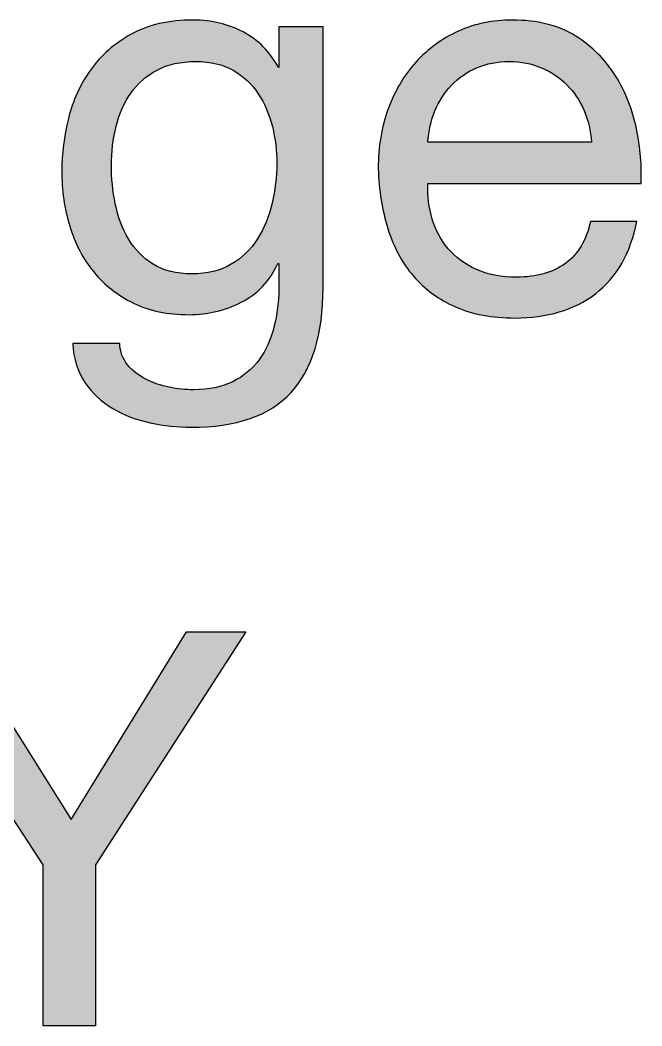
# Paper-space layout 'A3mask' of a CAD drawing. Extents: x 0 to 394, y 0 to 277.
# Drawn here: x 331.293 to 333.57, y 29.013 to 32.693 of the extents above; entities that cross this region are included whole.
import ezdxf
from ezdxf.enums import TextEntityAlignment as Align

# ---------------------------------------------------------------- set-up
doc = ezdxf.new("R2010")
doc.units = 0
doc.layers.get('0').update_dxf_attribs({"linetype": 'CONTINUOUS'})
doc.layers.get('Defpoints').update_dxf_attribs({"linetype": 'CONTINUOUS'})
doc.layers.add('JPP_Mask', color=7, linetype='CONTINUOUS')
doc.styles.add('JPP', font='arial.ttf')

# ---------------------------------------------------------------- blocks, each defined once
blk = doc.blocks.new('A3mask')
at = {"true_color": 0x004a91}
h = blk.add_hatch(color=154, dxfattribs=at)
edge = h.paths.add_edge_path(flags=16)
edge.add_spline(control_points=[(332.0665, 31.7998), (332.1061, 31.8234), (332.1381, 31.8543), (332.1623, 31.8927), (332.1866, 31.931), (332.2045, 31.9745), (332.2159, 32.0228), (332.2272, 32.0713), (332.233, 32.1198), (332.233, 32.1683), (332.233, 32.214), (332.2277, 32.2591), (332.2168, 32.3035), (332.2061, 32.3479), (332.1889, 32.3879), (332.1653, 32.4236), (332.1419, 32.4592), (332.1112, 32.4879), (332.0734, 32.5095), (332.0359, 32.5309), (331.9899, 32.5417), (331.9361, 32.5417), (331.8809, 32.5417), (331.8338, 32.5313), (331.7949, 32.5104), (331.7559, 32.4895), (331.7239, 32.4617), (331.6991, 32.4267), (331.674, 32.3916), (331.6559, 32.3513), (331.6446, 32.3055), (331.633, 32.2598), (331.6274, 32.212), (331.6274, 32.1622), (331.6274, 32.115), (331.632, 32.0679), (331.6416, 32.0209), (331.6508, 31.9738), (331.6671, 31.931), (331.69, 31.8927), (331.7128, 31.8543), (331.7431, 31.8234), (331.7807, 31.7998), (331.8185, 31.7763), (331.8656, 31.7644), (331.922, 31.7644), (331.9786, 31.7644), (332.0268, 31.7763), (332.0665, 31.7998)], knot_values=[0, 0, 0, 0, 1, 1, 1, 2, 2, 2, 3, 3, 3, 4, 4, 4, 5, 5, 5, 6, 6, 6, 7, 7, 7, 8, 8, 8, 9, 9, 9, 10, 10, 10, 11, 11, 11, 12, 12, 12, 13, 13, 13, 14, 14, 14, 15, 15, 15, 16, 16, 16, 16], degree=3, periodic=0)
edge = h.paths.add_edge_path()
edge.add_spline(control_points=[(332.2854, 31.3304), (332.2075, 31.2456), (332.085, 31.2033), (331.918, 31.2033), (331.8696, 31.2033), (331.8202, 31.2086), (331.7696, 31.2194), (331.7193, 31.2302), (331.6733, 31.2477), (331.6323, 31.2719), (331.5912, 31.296), (331.5574, 31.3277), (331.5305, 31.3668), (331.5035, 31.4059), (331.4887, 31.4535), (331.4859, 31.5101), (331.4859, 31.5101), (331.6576, 31.5101), (331.6576, 31.5101), (331.6589, 31.4792), (331.6687, 31.4529), (331.6868, 31.4314), (331.7051, 31.4098), (331.7274, 31.3923), (331.7536, 31.3788), (331.7798, 31.3654), (331.8083, 31.3556), (331.8394, 31.3496), (331.8703, 31.3436), (331.8999, 31.3405), (331.9282, 31.3405), (331.9846, 31.3405), (332.0324, 31.3503), (332.0716, 31.3698), (332.1105, 31.3893), (332.1428, 31.4162), (332.1683, 31.4505), (332.194, 31.4848), (332.2124, 31.5262), (332.224, 31.5747), (332.2353, 31.6232), (332.2411, 31.6763), (332.2411, 31.7342), (332.2411, 31.7342), (332.2411, 31.8028), (332.2411, 31.8028), (332.2411, 31.8028), (332.237, 31.8028), (332.237, 31.8028), (332.2075, 31.7382), (332.1627, 31.6908), (332.1027, 31.6605), (332.0428, 31.6303), (331.9793, 31.6151), (331.912, 31.6151), (331.8338, 31.6151), (331.7659, 31.6292), (331.7081, 31.6575), (331.6501, 31.6857), (331.6017, 31.7237), (331.5627, 31.7715), (331.5237, 31.8193), (331.4945, 31.8752), (331.475, 31.9391), (331.4553, 32.003), (331.4456, 32.0706), (331.4456, 32.1419), (331.4456, 32.2039), (331.4537, 32.2674), (331.4699, 32.3328), (331.4859, 32.398), (331.5128, 32.4573), (331.5506, 32.5104), (331.5882, 32.5636), (331.6381, 32.6073), (331.7, 32.6417), (331.7619, 32.676), (331.838, 32.6932), (331.9282, 32.6932), (331.9941, 32.6932), (332.0546, 32.6787), (332.1099, 32.6498), (332.1651, 32.6208), (332.208, 32.5774), (332.239, 32.5195), (332.239, 32.5195), (332.2411, 32.5195), (332.2411, 32.5195), (332.2411, 32.5195), (332.2411, 32.6689), (332.2411, 32.6689), (332.2411, 32.6689), (332.4026, 32.6689), (332.4026, 32.6689), (332.4026, 32.6689), (332.4026, 31.714), (332.4026, 31.714), (332.4026, 31.5431), (332.3636, 31.4153), (332.2854, 31.3304)], knot_values=[0, 0, 0, 0, 1, 1, 1, 2, 2, 2, 3, 3, 3, 4, 4, 4, 5, 5, 5, 6, 6, 6, 7, 7, 7, 8, 8, 8, 9, 9, 9, 10, 10, 10, 11, 11, 11, 12, 12, 12, 13, 13, 13, 14, 14, 14, 15, 15, 15, 16, 16, 16, 17, 17, 17, 18, 18, 18, 19, 19, 19, 20, 20, 20, 21, 21, 21, 22, 22, 22, 23, 23, 23, 24, 24, 24, 25, 25, 25, 26, 26, 26, 27, 27, 27, 28, 28, 28, 29, 29, 29, 30, 30, 30, 31, 31, 31, 32, 32, 32, 33, 33, 33, 33], degree=3, periodic=0)
h = blk.add_hatch(color=154, dxfattribs=at)
edge = h.paths.add_edge_path()
edge.add_spline(control_points=[(332.7862, 32.0956), (332.7862, 32.0956), (333.5674, 32.0956), (333.5674, 32.0956), (333.5702, 32.1588), (333.5644, 32.2254), (333.5502, 32.2954)], knot_values=[12, 12, 12, 12, 13, 13, 13, 14, 14, 14, 14], degree=3, periodic=0)
edge.add_spline(control_points=[(333.5502, 32.2954), (333.5361, 32.3654), (333.5106, 32.43), (333.4735, 32.4893)], knot_values=[11, 11, 11, 11, 12, 12, 12, 12], degree=3, periodic=0)
edge.add_spline(control_points=[(333.4735, 32.4893), (333.4366, 32.5484), (333.3874, 32.5972), (333.3262, 32.6356)], knot_values=[10, 10, 10, 10, 11, 11, 11, 11], degree=3, periodic=0)
edge.add_spline(control_points=[(333.3262, 32.6356), (333.2649, 32.6739), (333.1879, 32.6932), (333.0949, 32.6932)], knot_values=[9, 9, 9, 9, 10, 10, 10, 10], degree=3, periodic=0)
edge.add_spline(control_points=[(333.0949, 32.6932), (333.0237, 32.6932), (332.9581, 32.6797), (332.8982, 32.6528)], knot_values=[8, 8, 8, 8, 9, 9, 9, 9], degree=3, periodic=0)
edge.add_spline(control_points=[(332.8982, 32.6528), (332.8384, 32.6258), (332.7864, 32.5882), (332.7428, 32.5397)], knot_values=[7, 7, 7, 7, 8, 8, 8, 8], degree=3, periodic=0)
edge.add_spline(control_points=[(332.7428, 32.5397), (332.699, 32.4912), (332.6649, 32.4341), (332.6408, 32.3681), (332.6167, 32.3021), (332.6044, 32.2295), (332.6044, 32.1501)], knot_values=[5, 5, 5, 5, 6, 6, 6, 7, 7, 7, 7], degree=3, periodic=0)
edge.add_spline(control_points=[(332.6044, 32.1501), (332.6071, 32.0706), (332.619, 31.9973), (332.6398, 31.9301)], knot_values=[4, 4, 4, 4, 5, 5, 5, 5], degree=3, periodic=0)
edge.add_spline(control_points=[(332.6398, 31.9301), (332.6607, 31.8627), (332.6918, 31.8048), (332.7336, 31.7564)], knot_values=[3, 3, 3, 3, 4, 4, 4, 4], degree=3, periodic=0)
edge.add_spline(control_points=[(332.7336, 31.7564), (332.7753, 31.708), (332.8268, 31.6703), (332.888, 31.6434), (332.9493, 31.6165), (333.0216, 31.603), (333.1051, 31.603)], knot_values=[1, 1, 1, 1, 2, 2, 2, 3, 3, 3, 3], degree=3, periodic=0)
edge.add_spline(control_points=[(333.1051, 31.603), (333.2234, 31.603), (333.3218, 31.6326), (333.3999, 31.6917)], knot_values=[0, 0, 0, 0, 1, 1, 1, 1], degree=3, periodic=0)
edge.add_spline(control_points=[(333.3999, 31.6917), (333.4779, 31.751), (333.5284, 31.8391), (333.5514, 31.9563)], knot_values=[21, 21, 21, 21, 22, 22, 22, 22], degree=3, periodic=0)
edge.add_spline(control_points=[(333.5514, 31.9563), (333.5514, 31.9563), (333.3816, 31.9563), (333.3816, 31.9563), (333.3668, 31.8876), (333.3364, 31.8365), (333.2898, 31.8028)], knot_values=[19, 19, 19, 19, 20, 20, 20, 21, 21, 21, 21], degree=3, periodic=0)
edge.add_spline(control_points=[(333.2898, 31.8028), (333.2434, 31.7692), (333.1838, 31.7524), (333.1112, 31.7524)], knot_values=[18, 18, 18, 18, 19, 19, 19, 19], degree=3, periodic=0)
edge.add_spline(control_points=[(333.1112, 31.7524), (333.0546, 31.7524), (333.0054, 31.7618), (332.9639, 31.7806)], knot_values=[17, 17, 17, 17, 18, 18, 18, 18], degree=3, periodic=0)
edge.add_spline(control_points=[(332.9639, 31.7806), (332.9221, 31.7995), (332.8878, 31.8246), (332.8609, 31.8563), (332.834, 31.888), (332.8145, 31.9243), (332.8022, 31.9653)], knot_values=[15, 15, 15, 15, 16, 16, 16, 17, 17, 17, 17], degree=3, periodic=0)
edge.add_spline(control_points=[(332.8022, 31.9653), (332.7901, 32.0064), (332.7848, 32.0497), (332.7862, 32.0956)], knot_values=[14, 14, 14, 14, 15, 15, 15, 15], degree=3, periodic=0)
edge = h.paths.add_edge_path(flags=16)
edge.add_spline(control_points=[(333.3858, 32.247), (333.3858, 32.247), (332.7862, 32.247), (332.7862, 32.247), (332.7888, 32.2874), (332.7976, 32.3254), (332.8124, 32.361)], knot_values=[6, 6, 6, 6, 7, 7, 7, 8, 8, 8, 8], degree=3, periodic=0)
edge.add_spline(control_points=[(332.8124, 32.361), (332.8273, 32.3967), (332.8474, 32.4279), (332.873, 32.455)], knot_values=[5, 5, 5, 5, 6, 6, 6, 6], degree=3, periodic=0)
edge.add_spline(control_points=[(332.873, 32.455), (332.8985, 32.4819), (332.9291, 32.503), (332.9648, 32.5185)], knot_values=[4, 4, 4, 4, 5, 5, 5, 5], degree=3, periodic=0)
edge.add_spline(control_points=[(332.9648, 32.5185), (333.0005, 32.5339), (333.0404, 32.5417), (333.085, 32.5417)], knot_values=[3, 3, 3, 3, 4, 4, 4, 4], degree=3, periodic=0)
edge.add_spline(control_points=[(333.085, 32.5417), (333.1281, 32.5417), (333.1673, 32.5339), (333.203, 32.5185)], knot_values=[2, 2, 2, 2, 3, 3, 3, 3], degree=3, periodic=0)
edge.add_spline(control_points=[(333.203, 32.5185), (333.2387, 32.503), (333.2696, 32.4822), (333.2958, 32.4559)], knot_values=[1, 1, 1, 1, 2, 2, 2, 2], degree=3, periodic=0)
edge.add_spline(control_points=[(333.2958, 32.4559), (333.3222, 32.4297), (333.3431, 32.3984), (333.3584, 32.3621)], knot_values=[0, 0, 0, 0, 1, 1, 1, 1], degree=3, periodic=0)
edge.add_spline(control_points=[(333.3584, 32.3621), (333.374, 32.3258), (333.383, 32.2874), (333.3858, 32.247)], knot_values=[8, 8, 8, 8, 9, 9, 9, 9], degree=3, periodic=0)
blk.add_hatch(color=154, dxfattribs=at).paths.add_polyline_path([(332.1201, 30.454), (331.902, 30.454), (331.4801, 29.7675), (331.048, 30.454), (330.8198, 30.454), (331.3771, 29.6021), (331.3771, 29.0125), (331.569, 29.0125), (331.569, 29.6021)])
at = {"layer": 'Defpoints', "color": 154, "true_color": 0x004a91}
blk.add_lwpolyline([(331.569, 29.0125), (331.3771, 29.0125), (331.3771, 29.6021), (330.8198, 30.454), (331.048, 30.454), (331.4801, 29.7675), (331.902, 30.454), (332.1201, 30.454), (331.569, 29.6021), (331.569, 29.0125)], dxfattribs=at)
for points, knots in [([(332.2854, 31.3304), (332.2075, 31.2456), (332.085, 31.2033), (331.918, 31.2033), (331.8696, 31.2033), (331.8202, 31.2086), (331.7696, 31.2194), (331.7193, 31.2302), (331.6733, 31.2477), (331.6323, 31.2719), (331.5912, 31.296), (331.5574, 31.3277), (331.5305, 31.3668), (331.5035, 31.4059), (331.4887, 31.4535), (331.4859, 31.5101), (331.4859, 31.5101), (331.6576, 31.5101), (331.6576, 31.5101), (331.6589, 31.4792), (331.6687, 31.4529), (331.6868, 31.4314), (331.7051, 31.4098), (331.7274, 31.3923), (331.7536, 31.3788), (331.7798, 31.3654), (331.8083, 31.3556), (331.8394, 31.3496), (331.8703, 31.3436), (331.8999, 31.3405), (331.9282, 31.3405), (331.9846, 31.3405), (332.0324, 31.3503), (332.0716, 31.3698), (332.1105, 31.3893), (332.1428, 31.4162), (332.1683, 31.4505), (332.194, 31.4848), (332.2124, 31.5262), (332.224, 31.5747), (332.2353, 31.6232), (332.2411, 31.6763), (332.2411, 31.7342), (332.2411, 31.7342), (332.2411, 31.8028), (332.2411, 31.8028), (332.2411, 31.8028), (332.237, 31.8028), (332.237, 31.8028), (332.2075, 31.7382), (332.1627, 31.6908), (332.1027, 31.6605), (332.0428, 31.6303), (331.9793, 31.6151), (331.912, 31.6151), (331.8338, 31.6151), (331.7659, 31.6292), (331.7081, 31.6575), (331.6501, 31.6857), (331.6017, 31.7237), (331.5627, 31.7715), (331.5237, 31.8193), (331.4945, 31.8752), (331.475, 31.9391), (331.4553, 32.003), (331.4456, 32.0706), (331.4456, 32.1419), (331.4456, 32.2039), (331.4537, 32.2674), (331.4699, 32.3328), (331.4859, 32.398), (331.5128, 32.4573), (331.5506, 32.5104), (331.5882, 32.5636), (331.6381, 32.6073), (331.7, 32.6417), (331.7619, 32.676), (331.838, 32.6932), (331.9282, 32.6932), (331.9941, 32.6932), (332.0546, 32.6787), (332.1099, 32.6498), (332.1651, 32.6208), (332.208, 32.5774), (332.239, 32.5195), (332.239, 32.5195), (332.2411, 32.5195), (332.2411, 32.5195), (332.2411, 32.5195), (332.2411, 32.6689), (332.2411, 32.6689), (332.2411, 32.6689), (332.4026, 32.6689), (332.4026, 32.6689), (332.4026, 32.6689), (332.4026, 31.714), (332.4026, 31.714), (332.4026, 31.5431), (332.3636, 31.4153), (332.2854, 31.3304)], [0, 0, 0, 0, 1, 1, 1, 2, 2, 2, 3, 3, 3, 4, 4, 4, 5, 5, 5, 6, 6, 6, 7, 7, 7, 8, 8, 8, 9, 9, 9, 10, 10, 10, 11, 11, 11, 12, 12, 12, 13, 13, 13, 14, 14, 14, 15, 15, 15, 16, 16, 16, 17, 17, 17, 18, 18, 18, 19, 19, 19, 20, 20, 20, 21, 21, 21, 22, 22, 22, 23, 23, 23, 24, 24, 24, 25, 25, 25, 26, 26, 26, 27, 27, 27, 28, 28, 28, 29, 29, 29, 30, 30, 30, 31, 31, 31, 32, 32, 32, 33, 33, 33, 33]), ([(333.3999, 31.6917), (333.3218, 31.6326), (333.2234, 31.603), (333.1051, 31.603), (333.0216, 31.603), (332.9493, 31.6165), (332.888, 31.6434), (332.8268, 31.6703), (332.7753, 31.708), (332.7336, 31.7564), (332.6918, 31.8048), (332.6607, 31.8627), (332.6398, 31.9301), (332.619, 31.9973), (332.6071, 32.0706), (332.6044, 32.1501), (332.6044, 32.2295), (332.6167, 32.3021), (332.6408, 32.3681), (332.6649, 32.4341), (332.699, 32.4912), (332.7428, 32.5397), (332.7864, 32.5882), (332.8384, 32.6258), (332.8982, 32.6528), (332.9581, 32.6797), (333.0237, 32.6932), (333.0949, 32.6932), (333.1879, 32.6932), (333.2649, 32.6739), (333.3262, 32.6356), (333.3874, 32.5972), (333.4366, 32.5484), (333.4735, 32.4893), (333.5106, 32.43), (333.5361, 32.3654), (333.5502, 32.2954), (333.5644, 32.2254), (333.5702, 32.1588), (333.5674, 32.0956), (333.5674, 32.0956), (332.7862, 32.0956), (332.7862, 32.0956), (332.7848, 32.0497), (332.7901, 32.0064), (332.8022, 31.9653), (332.8145, 31.9243), (332.834, 31.888), (332.8609, 31.8563), (332.8878, 31.8246), (332.9221, 31.7995), (332.9639, 31.7806), (333.0054, 31.7618), (333.0546, 31.7524), (333.1112, 31.7524), (333.1838, 31.7524), (333.2434, 31.7692), (333.2898, 31.8028), (333.3364, 31.8365), (333.3668, 31.8876), (333.3816, 31.9563), (333.3816, 31.9563), (333.5514, 31.9563), (333.5514, 31.9563), (333.5284, 31.8391), (333.4779, 31.751), (333.3999, 31.6917)], [0, 0, 0, 0, 1, 1, 1, 2, 2, 2, 3, 3, 3, 4, 4, 4, 5, 5, 5, 6, 6, 6, 7, 7, 7, 8, 8, 8, 9, 9, 9, 10, 10, 10, 11, 11, 11, 12, 12, 12, 13, 13, 13, 14, 14, 14, 15, 15, 15, 16, 16, 16, 17, 17, 17, 18, 18, 18, 19, 19, 19, 20, 20, 20, 21, 21, 21, 22, 22, 22, 22]), ([(332.0665, 31.7998), (332.1061, 31.8234), (332.1381, 31.8543), (332.1623, 31.8927), (332.1866, 31.931), (332.2045, 31.9745), (332.2159, 32.0228), (332.2272, 32.0713), (332.233, 32.1198), (332.233, 32.1683), (332.233, 32.214), (332.2277, 32.2591), (332.2168, 32.3035), (332.2061, 32.3479), (332.1889, 32.3879), (332.1653, 32.4236), (332.1419, 32.4592), (332.1112, 32.4879), (332.0734, 32.5095), (332.0359, 32.5309), (331.9899, 32.5417), (331.9361, 32.5417), (331.8809, 32.5417), (331.8338, 32.5313), (331.7949, 32.5104), (331.7559, 32.4895), (331.7239, 32.4617), (331.6991, 32.4267), (331.674, 32.3916), (331.6559, 32.3513), (331.6446, 32.3055), (331.633, 32.2598), (331.6274, 32.212), (331.6274, 32.1622), (331.6274, 32.115), (331.632, 32.0679), (331.6416, 32.0209), (331.6508, 31.9738), (331.6671, 31.931), (331.69, 31.8927), (331.7128, 31.8543), (331.7431, 31.8234), (331.7807, 31.7998), (331.8185, 31.7763), (331.8656, 31.7644), (331.922, 31.7644), (331.9786, 31.7644), (332.0268, 31.7763), (332.0665, 31.7998)], [0, 0, 0, 0, 1, 1, 1, 2, 2, 2, 3, 3, 3, 4, 4, 4, 5, 5, 5, 6, 6, 6, 7, 7, 7, 8, 8, 8, 9, 9, 9, 10, 10, 10, 11, 11, 11, 12, 12, 12, 13, 13, 13, 14, 14, 14, 15, 15, 15, 16, 16, 16, 16]), ([(333.3584, 32.3621), (333.3431, 32.3984), (333.3222, 32.4297), (333.2958, 32.4559), (333.2696, 32.4822), (333.2387, 32.503), (333.203, 32.5185), (333.1673, 32.5339), (333.1281, 32.5417), (333.085, 32.5417), (333.0404, 32.5417), (333.0005, 32.5339), (332.9648, 32.5185), (332.9291, 32.503), (332.8985, 32.4819), (332.873, 32.455), (332.8474, 32.4279), (332.8273, 32.3967), (332.8124, 32.361), (332.7976, 32.3254), (332.7888, 32.2874), (332.7862, 32.247), (332.7862, 32.247), (333.3858, 32.247), (333.3858, 32.247), (333.383, 32.2874), (333.374, 32.3258), (333.3584, 32.3621)], [0, 0, 0, 0, 1, 1, 1, 2, 2, 2, 3, 3, 3, 4, 4, 4, 5, 5, 5, 6, 6, 6, 7, 7, 7, 8, 8, 8, 9, 9, 9, 9])]:
    blk.add_open_spline(points, degree=3, knots=knots, dxfattribs=at)
at = {"color": 7, "style": 'JPP'}
for tag, p in [('Client', (361.62, 56.35)), ('Project1', (361.62, 44.1)), ('Project2', (361.62, 40.425)), ('Project3', (361.62, 36.75)), ('Title1', (361.62, 28.175)), ('Title2', (361.62, 24.5)), ('Title3', (361.62, 20.825)), ('Status', (308.7, 3.675))]:
    blk.add_attdef(tag, text='', height=1.7, dxfattribs=at).set_placement(p, align=Align.MIDDLE_LEFT)
at = {"color": 2, "style": 'JPP'}
for tag, p in [('Scale', (322.175, 12.25)), ('Checked', (366.275, 12.25)), ('Drawn', (344.225, 12.25)), ('Date', (388.325, 12.25))]:
    blk.add_attdef(tag, text='', height=1, dxfattribs=at).set_placement(p, align=Align.MIDDLE_CENTER)
at = {"color": 6, "style": 'JPP'}
for tag, p in [('Ref', (352.8, 3.675)), ('DrgNo.', (373.38, 3.675))]:
    blk.add_attdef(tag, text='', height=2, dxfattribs=at).set_placement(p, align=Align.MIDDLE_LEFT)
blk.add_attdef('Rev', text='', height=2, dxfattribs=at).set_placement((390.1746, 3.675), align=Align.MIDDLE_CENTER)

psp = doc.layouts.new('A3mask')

# ---------------------------------------------------------------- block references
at = {"layer": 'JPP_Mask'}
psp.add_blockref('A3mask', (0, 0), dxfattribs=at)

doc.saveas('drawing.dxf')
